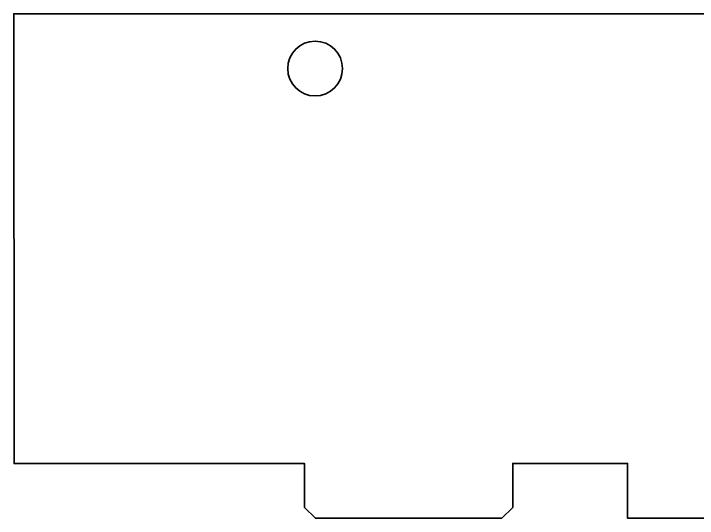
# Model space of a CAD drawing. Header units: millimetres. Extents: x 198 to 2216, y -826 to 151.
# Drawn here: x 263 to 325.4, y -155.7 to -109.7 of the extents above; entities that cross this region are included whole.
import ezdxf

# ---------------------------------------------------------------- set-up
doc = ezdxf.new("R2010")
doc.units = ezdxf.units.MM
doc.header["$MEASUREMENT"] = 0
doc.layers.add('Layer 1', color=7, linetype='Continuous')

msp = doc.modelspace()

# ---------------------------------------------------------------- linework, layer by layer
at = {"layer": 'Layer 1', "color": 250, "lineweight": 35}
msp.add_ellipse((290.5271, -114.6767), major_axis=(0, 2.5), ratio=1, dxfattribs=at)
msp.add_open_spline([(520.1228, -109.6756), (520.1228, -109.6756), (520.1228, -150.6686), (520.1228, -150.6686), (520.1228, -150.6686), (493.5952, -150.6686), (493.5952, -150.6686), (493.5952, -150.6686), (493.5952, -154.6699), (493.5952, -154.6699), (493.5952, -154.6699), (492.5932, -155.6719), (492.5932, -155.6719), (492.5932, -155.6719), (475.5969, -155.6719), (475.5969, -155.6719), (475.5969, -155.6719), (474.5999, -154.6748), (474.5999, -154.6748), (474.5999, -154.6748), (474.5999, -150.6747), (474.5999, -150.6747), (474.5999, -150.6747), (464.0957, -150.6747), (464.0957, -150.6747), (464.0957, -150.6747), (464.0957, -155.6754), (464.0957, -155.6754), (464.0957, -155.6754), (431.5175, -155.6761), (431.5175, -155.6761), (431.5175, -155.6761), (319.035, -155.6767), (319.035, -155.6767), (319.035, -155.6767), (319.035, -150.6776), (319.035, -150.6776), (319.035, -150.6776), (308.549, -150.6776), (308.549, -150.6776), (308.549, -150.6776), (308.549, -154.6794), (308.549, -154.6794), (308.549, -154.6794), (307.5485, -155.6798), (307.5485, -155.6798), (307.5485, -155.6798), (290.5489, -155.6798), (290.5489, -155.6798), (290.5489, -155.6798), (289.5609, -154.6918), (289.5609, -154.6918), (289.5609, -154.6918), (289.5609, -150.6941), (289.5609, -150.6941), (289.5609, -150.6941), (263.0653, -150.6941), (263.0653, -150.6941), (263.0653, -150.6941), (263.0271, -109.6756), (263.0271, -109.6756), (356.1322, -109.6756), (421.6729, -109.6772), (520.1228, -109.6756)], degree=3, knots=[0, 0, 0, 0, 0.047619, 0.047619, 0.047619, 0.0952381, 0.0952381, 0.0952381, 0.1428571, 0.1428571, 0.1428571, 0.1904762, 0.1904762, 0.1904762, 0.2380952, 0.2380952, 0.2380952, 0.2857143, 0.2857143, 0.2857143, 0.3333333, 0.3333333, 0.3333333, 0.3809524, 0.3809524, 0.3809524, 0.4285714, 0.4285714, 0.4285714, 0.4761905, 0.4761905, 0.4761905, 0.5238095, 0.5238095, 0.5238095, 0.5714286, 0.5714286, 0.5714286, 0.6190476, 0.6190476, 0.6190476, 0.6666667, 0.6666667, 0.6666667, 0.7142857, 0.7142857, 0.7142857, 0.7619048, 0.7619048, 0.7619048, 0.8095238, 0.8095238, 0.8095238, 0.8571429, 0.8571429, 0.8571429, 0.9047619, 0.9047619, 0.9047619, 0.952381, 0.952381, 0.952381, 1, 1, 1, 1], dxfattribs=at)

doc.saveas('drawing.dxf')
